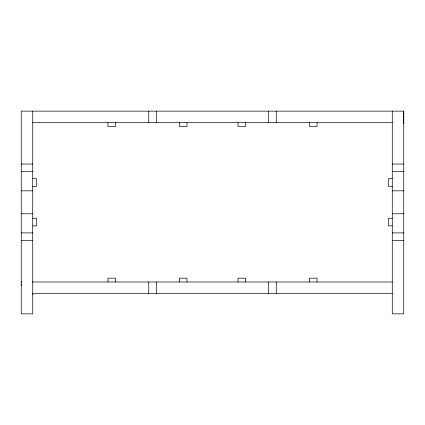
<?xml version="1.0" encoding="UTF-8"?>
<svg xmlns="http://www.w3.org/2000/svg" width="425" height="425" viewBox="0 0 425 425"><rect width="100%" height="100%" fill="white"/><g stroke="black" fill="none" stroke-linecap="round" stroke-linejoin="round"><path stroke-width="0.64" d="M21.25 285.334L21.25 284.378M21.25 282.466L21.25 281.509M32.725 294.737L32.725 293.462L392.275 293.462M403.75 123.569L403.75 121.656M403.75 118.787L403.75 120.7M403.75 115.919L403.75 117.831M403.75 113.05L403.75 114.963M392.275 111.137L392.275 313.862L403.75 313.862L403.75 111.137L21.25 111.137L21.25 313.862L32.725 313.862L32.725 111.137M32.725 122.613L392.275 122.613M21.25 164.05L32.725 164.05M392.275 164.05L403.75 164.05M21.25 171.7L32.725 171.7M392.275 171.7L403.75 171.7M32.725 178.712L36.55 178.712L36.55 186.363L32.725 186.363M392.275 178.712L388.45 178.712L388.45 186.363L392.275 186.363M21.25 190.825L32.725 190.825M392.275 190.825L403.75 190.825M21.25 213.775L32.725 213.775M392.275 213.775L403.75 213.775M32.725 218.238L36.55 218.238L36.55 225.887L32.725 225.887M392.275 218.238L388.45 218.238L388.45 225.887L392.275 225.887M21.25 232.9L32.725 232.9M392.275 232.9L403.75 232.9M21.25 240.55L32.725 240.55M392.275 240.55L403.75 240.55M392.275 281.987L32.725 281.987L32.725 281.509M403.75 111.137L403.75 112.094M317.05 122.613L317.05 126.438L309.4 126.438L309.4 122.613M317.05 281.987L317.05 278.163L309.4 278.163L309.4 281.987M276.25 111.137L276.25 122.613M276.25 281.987L276.25 293.462M268.6 111.137L268.6 122.613M268.6 281.987L268.6 293.462M245.65 122.613L245.65 126.438L238 126.438L238 122.613M245.65 281.987L245.65 278.163L238 278.163L238 281.987M187 122.613L187 126.438L179.35 126.438L179.35 122.613M187 281.987L187 278.163L179.35 278.163L179.35 281.987M156.4 111.137L156.4 122.613M156.4 281.987L156.4 293.462M148.75 111.137L148.75 122.613M148.75 281.987L148.75 293.462M115.6 122.613L115.6 126.438L107.95 126.438L107.95 122.613M115.6 281.987L115.6 278.163L107.95 278.163L107.95 281.987"/></g></svg>
